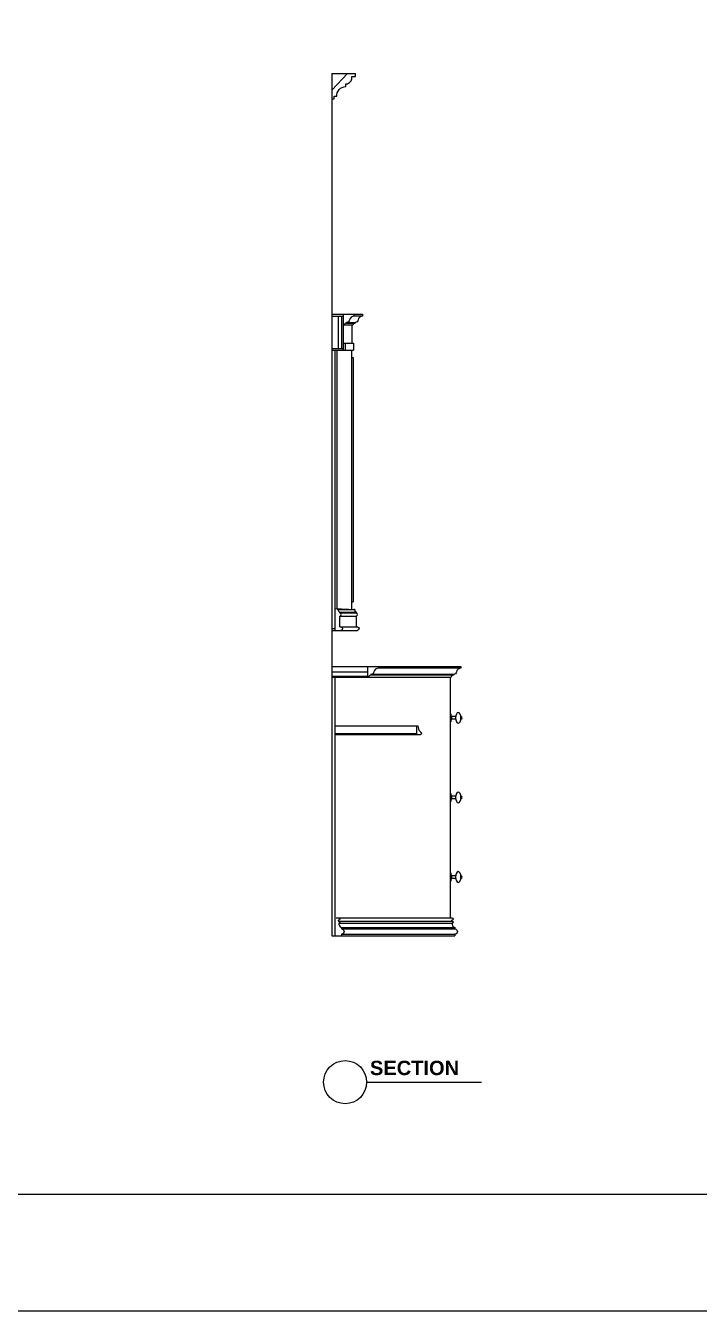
# Model space of a CAD drawing. Header units: inches. Extents: x 10 to 52.5, y 12.6 to 37.4.
# Drawn here: x 13.657 to 15.534, y 12.576 to 16.155 of the extents above; entities that cross this region are included whole.
import ezdxf

# ---------------------------------------------------------------- set-up
doc = ezdxf.new("R2010")
doc.units = ezdxf.units.IN
doc.header["$MEASUREMENT"] = 0
for name, color, linetype in [('02', 2, 'Continuous'), ('1', 1, 'Continuous'), ('4', 4, 'Continuous'), ('kadrbm', 4, 'Continuous')]:
    doc.layers.add(name, color=color, linetype=linetype)
doc.styles.add('HT', font='swisseb.ttf')

# ---------------------------------------------------------------- blocks, each defined once
blk = doc.blocks.new('kadrbm')
at = {"layer": 'kadrbm', "color": 4}
blk.add_lwpolyline([(0, 0), (0, 24.7972), (21, 24.7972), (21, 0), (0, 0)], close=True, dxfattribs=at)
blk.add_lwpolyline([(20.6631, 0.3257), (20.6631, 24.4603), (0.3369, 24.4603), (0.3369, 0.3257), (20.6631, 0.3257)], dxfattribs=at)

msp = doc.modelspace()

# ---------------------------------------------------------------- linework, layer by layer
at = {"layer": '02'}
for p, q in [((14.5099, 15.3468), (14.5419, 15.3468)), ((14.5279, 15.3468), (14.5279, 15.2568)), ((14.5369, 15.3468), (14.5369, 15.2568)), ((14.5509, 15.3293), (14.5749, 15.3293)), ((14.5509, 15.3273), (14.5749, 15.3273)), ((14.5959, 15.3463), (14.5713, 15.3463)), ((14.5099, 15.2568), (14.5419, 15.2568)), ((14.5189, 15.2518), (14.5189, 14.4718)), ((14.5649, 15.2518), (14.5649, 14.5318)), ((14.5329, 14.5228), (14.5789, 14.5228)), ((14.5329, 14.5208), (14.5789, 14.5208)), ((14.5329, 14.5118), (14.5789, 14.5118)), ((14.5099, 14.4768), (14.5189, 14.4768)), ((14.5329, 14.4818), (14.5819, 14.4818)), ((14.5099, 14.3568), (14.6099, 14.3568)), ((14.8699, 14.3663), (14.6399, 14.3663)), ((14.5099, 14.3448), (14.6099, 14.3448)), ((14.5189, 14.3418), (14.5189, 13.6218)), ((14.8489, 14.3493), (14.6189, 14.3493)), ((14.8488, 14.3473), (14.6189, 14.3473)), ((14.8399, 14.2395), (14.8414, 14.2395)), ((14.8399, 14.2283), (14.8399, 14.2283)), ((14.8399, 14.217), (14.8414, 14.217)), ((14.8551, 14.232), (14.8436, 14.232)), ((14.8436, 14.232), (14.8436, 14.2245)), ((14.8551, 14.2245), (14.8436, 14.2245)), ((14.5189, 14.1848), (14.7469, 14.1848)), ((14.8399, 14.018), (14.8414, 14.018)), ((14.8399, 14.0068), (14.8399, 14.0068)), ((14.8399, 13.9955), (14.8414, 13.9955)), ((14.8551, 14.0105), (14.8436, 14.0105)), ((14.8436, 14.0105), (14.8436, 14.003)), ((14.8551, 14.003), (14.8436, 14.003)), ((14.8399, 13.7965), (14.8414, 13.7965)), ((14.8399, 13.7853), (14.8399, 13.7853)), ((14.8551, 13.789), (14.8436, 13.789)), ((14.8436, 13.789), (14.8436, 13.7815)), ((14.8551, 13.7815), (14.8436, 13.7815)), ((14.8399, 13.774), (14.8414, 13.774)), ((14.5289, 13.6628), (14.8444, 13.6628)), ((14.5299, 13.6568), (14.8454, 13.6568)), ((14.5369, 13.6448), (14.8524, 13.6448)), ((14.5369, 13.6408), (14.8524, 13.6408)), ((14.5369, 13.6258), (14.8524, 13.6258)), ((14.6072, 13.2142), (14.9272, 13.2142))]:
    msp.add_line(p, q, dxfattribs=at)
msp.add_lwpolyline([(14.5099, 15.9518), (14.5169, 15.9518), (14.5169, 15.9588), (14.5239, 15.9588, -0.418485), (14.5489, 15.9858), (14.5489, 15.9938), (14.5539, 15.9938, 0.371182), (14.5659, 16.0138), (14.5759, 16.0138), (14.5759, 16.0218)], format="xyb", dxfattribs=at)
msp.add_lwpolyline([(14.5539, 16.0218), (14.5099, 15.9758)], dxfattribs=at)
msp.add_circle((14.5472, 13.2142), 0.06, dxfattribs=at)
for centre, radius, start, end in [((14.8554, 14.2396), 0.014, 180.4735, 212.925), ((14.8554, 14.2169), 0.014, 147.075, 179.5265), ((14.8691, 14.2283), 0.00375, 278.4513, 81.5487), ((14.8554, 14.0181), 0.014, 180.4735, 212.925), ((14.8554, 13.9954), 0.014, 147.075, 179.5265), ((14.8691, 14.0068), 0.00375, 278.4513, 81.5487), ((14.8554, 13.7966), 0.014, 180.4735, 212.925), ((14.8554, 13.7739), 0.014, 147.075, 179.5265), ((14.8691, 13.7853), 0.00375, 278.4513, 81.5487)]:
    msp.add_arc(centre, radius, start, end, dxfattribs=at)
at = {"layer": '02', "extrusion": (0, 0, -1)}
for centre in [(14.8624, 14.2283), (14.8624, 14.0068), (14.8624, 13.7853)]:
    msp.add_ellipse(centre, major_axis=(0, 0.015), ratio=0.5, start_param=-1.570796, end_param=4.712389, dxfattribs=at)
at = {"layer": '1'}
for p, q in [((14.5099, 16.0218), (14.5099, 13.6218)), ((14.5099, 13.6218), (14.8524, 13.6218))]:
    msp.add_line(p, q, dxfattribs=at)
at = {"layer": '4'}
for p, q in [((14.5099, 16.0218), (14.5759, 16.0218)), ((14.5099, 15.3518), (14.5959, 15.3518)), ((14.5419, 15.3518), (14.5419, 15.2518)), ((14.5689, 15.3218), (14.5419, 15.3218)), ((14.5659, 15.3218), (14.5659, 15.2718)), ((14.5099, 15.2518), (14.5709, 15.2518)), ((14.5239, 15.2518), (14.5239, 14.5318)), ((14.5419, 15.2718), (14.5709, 15.2718)), ((14.5469, 15.2718), (14.5469, 15.2518)), ((14.5709, 15.2718), (14.5709, 15.2518)), ((14.5649, 15.2318), (14.5699, 15.2318)), ((14.5699, 15.2318), (14.5699, 14.5518)), ((14.5749, 14.5288), (14.5189, 14.5318)), ((14.5649, 14.5518), (14.5699, 14.5518)), ((14.5329, 14.4818), (14.5329, 14.5118)), ((14.5789, 14.4818), (14.5789, 14.5118)), ((14.5099, 14.4718), (14.5819, 14.4718)), ((14.5099, 14.3718), (14.8699, 14.3718)), ((14.6099, 14.3718), (14.6099, 14.3418)), ((14.5099, 14.3418), (14.8429, 14.3418)), ((14.8399, 14.3418), (14.8399, 13.6718)), ((14.5189, 14.2058), (14.7499, 14.2058)), ((14.5189, 14.1818), (14.7569, 14.1818)), ((14.5219, 13.6718), (14.8444, 13.6718))]:
    msp.add_line(p, q, dxfattribs=at)
for points in [[(14.5719, 15.3518), (14.5719, 15.3463, 0.367114), (14.5592, 15.3365, -0.374451), (14.5509, 15.3293), (14.5509, 15.3273, 0.399943), (14.5449, 15.3218)], [(14.5959, 15.3518), (14.5959, 15.3463, 0.367114), (14.5832, 15.3365, -0.374451), (14.5749, 15.3293), (14.5749, 15.3273, 0.399943), (14.5689, 15.3218)], [(14.5329, 14.5118, 0.661366), (14.5329, 14.5208), (14.5329, 14.5228, -0.466626), (14.5289, 14.5288)], [(14.5789, 14.5118, 0.661366), (14.5789, 14.5208), (14.5789, 14.5228, -0.466626), (14.5749, 14.5288)], [(14.5359, 14.4818, -0.811721), (14.5359, 14.4718)], [(14.5819, 14.4818, -0.811721), (14.5819, 14.4718)], [(14.6399, 14.3718), (14.6399, 14.3663, 0.367114), (14.6272, 14.3565, -0.374451), (14.6189, 14.3493), (14.6189, 14.3473, 0.399943), (14.6129, 14.3418)], [(14.8699, 14.3718), (14.8699, 14.3663, 0.367114), (14.8572, 14.3565, -0.374451), (14.8489, 14.3493), (14.8489, 14.3473, 0.399943), (14.8429, 14.3418)], [(14.7499, 14.2058, 0.211902), (14.7569, 14.1898), (14.7569, 14.1888, -0.859328), (14.7569, 14.1818)], [(14.5289, 13.6718, -1), (14.5289, 13.6648, 1), (14.5289, 13.6628, -0.980432), (14.5299, 13.6568, 0.353813), (14.5369, 13.6448), (14.5369, 13.6408, -1), (14.5369, 13.6258), (14.5369, 13.6218)], [(14.8444, 13.6718, -1), (14.8444, 13.6648, 1), (14.8444, 13.6628, -0.980432), (14.8454, 13.6568, 0.353813), (14.8524, 13.6448), (14.8524, 13.6408, -1), (14.8524, 13.6258), (14.8524, 13.6218)]]:
    msp.add_lwpolyline(points, format="xyb", dxfattribs=at)
for points in [[(14.5749, 14.5288), (14.5269, 14.5288), (14.5269, 14.5318)], [(14.5729, 14.5288), (14.5729, 14.5318)], [(14.7469, 14.1818), (14.7469, 14.2058)]]:
    msp.add_lwpolyline(points, dxfattribs=at)

# ---------------------------------------------------------------- block references
at = {"layer": 'kadrbm'}
msp.add_blockref('kadrbm', (10.0267, 12.5763), dxfattribs=at)

# ---------------------------------------------------------------- texts
at = {"layer": '02', "style": 'HT'}
msp.add_text('SECTION', height=0.04, dxfattribs=at).set_placement((14.6164, 13.2338))

doc.saveas('drawing.dxf')
